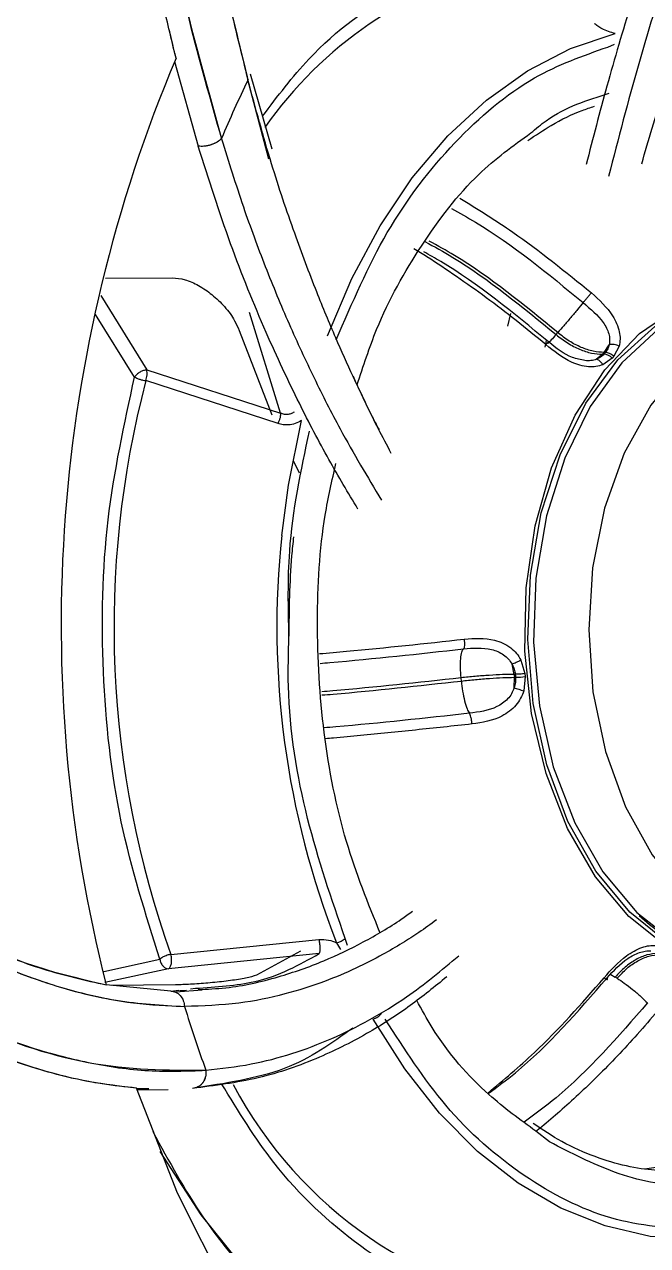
# Model space of a CAD drawing. Header units: inches. Extents: x -1 to 81, y -22 to 129.
# Drawn here: x 11.99 to 12.726, y 18.78 to 20.224 of the extents above; entities that cross this region are included whole.
import ezdxf

# ---------------------------------------------------------------- set-up
doc = ezdxf.new("R2010")
doc.units = ezdxf.units.IN
doc.header["$MEASUREMENT"] = 0
doc.layers.add('1', color=4, linetype='Continuous')

# ---------------------------------------------------------------- blocks, each defined once
blk = doc.blocks.new('2026 PACE')
at = {"color": 8, "linetype": 'Continuous', "lineweight": 25}
for p, q in [((13.1793, 20.1975), (13.1875, 20.201)), ((12.58, 19.9037), (12.6343, 19.8156)), ((12.62, 19.8072), (12.5739, 19.8813)), ((12.7926, 19.7646), (12.7558, 19.8837)), ((13.1067, 19.8506), (13.1051, 19.8426)), ((12.8588, 19.1382), (12.8635, 19.1304)), ((12.8716, 19.1348), (12.8689, 19.1434)), ((12.6601, 19.1075), (12.5847, 19.091)), ((13.1828, 19.1006), (13.1882, 19.0976)), ((12.6222, 18.9659), (12.637, 18.9659)), ((12.6222, 18.9659), (12.637, 18.9659)), ((13.1104, 18.9027), (13.0945, 18.9152))]:
    blk.add_line(p, q, dxfattribs=at)
at = {"color": 8, "linetype": 'Continuous', "lineweight": 25, "flags": 128}
for points in [[(13.2491, 19.1334), (13.2044, 19.1691), (13.1649, 19.2163), (13.1319, 19.2734), (13.1064, 19.3384), (13.0894, 19.4092), (13.0815, 19.4832), (13.0828, 19.5581), (13.0934, 19.6312), (13.113, 19.7), (13.1407, 19.7623), (13.1758, 19.8158), (13.2169, 19.8588), (13.2627, 19.8898), (13.3117, 19.9077), (13.3621, 19.912), (13.4123, 19.9025), (13.4606, 19.8795), (13.4625, 19.8782)], [(13.2507, 19.1378), (13.2053, 19.1744), (13.1654, 19.2229), (13.1323, 19.2817), (13.1073, 19.3486), (13.0912, 19.4213), (13.0847, 19.497), (13.0879, 19.573), (13.1008, 19.6466), (13.1229, 19.7152), (13.1534, 19.7762), (13.1912, 19.8275), (13.2349, 19.8671), (13.283, 19.8938), (13.3336, 19.9064), (13.3851, 19.9046), (13.4135, 19.8972)], [(13.4857, 19.8654), (13.459, 19.8757), (13.4095, 19.8832), (13.36, 19.8762), (13.3124, 19.8551), (13.2686, 19.8206), (13.2303, 19.774), (13.1989, 19.7172), (13.1756, 19.6522), (13.1614, 19.5817), (13.1568, 19.5084), (13.1619, 19.435), (13.1766, 19.3643), (13.2003, 19.2991), (13.232, 19.242), (13.2706, 19.195), (13.3147, 19.16)]]:
    blk.add_lwpolyline(points, dxfattribs=at)
at = {"color": 8, "linetype": 'Continuous', "lineweight": 25}
blk.add_arc((13.8112, 19.5115), 1.023, 173.9138, 201.4058, dxfattribs=at)
for points, knots in [([(13.35, 20.6205), (13.3308, 20.5782), (13.2927, 20.4945), (13.246, 20.3694), (13.2083, 20.255), (13.1784, 20.1533), (13.1618, 20.0895), (13.1538, 20.0585)], [0, 0, 0, 0, 0.2374904, 0.4706922, 0.6703914, 0.8402505, 1, 1, 1, 1]), ([(13.3761, 20.6082), (13.3626, 20.579), (13.3368, 20.523), (13.3021, 20.4369), (13.2707, 20.3516), (13.242, 20.2651), (13.2108, 20.1629), (13.1918, 20.089), (13.1804, 20.0445)], [0, 0, 0, 0, 0.163946, 0.315278, 0.467646, 0.619723, 0.770778, 1, 1, 1, 1]), ([(12.9234, 19.7169), (12.9183, 19.7266), (12.9084, 19.7453), (12.8934, 19.7757), (12.8765, 19.8112), (12.8568, 19.8554), (12.8335, 19.9115), (12.8079, 19.9796), (12.78, 20.0625), (12.7631, 20.1251), (12.754, 20.1585)], [0, 0, 0, 0, 0.0779051, 0.1501779, 0.2336565, 0.3444849, 0.4708749, 0.6255143, 0.7999861, 1, 1, 1, 1]), ([(13.0885, 20.0959), (13.0944, 20.1009), (13.123, 20.1248), (13.1554, 20.1349), (13.1811, 20.1428)], [0, 0, 0, 0, 0.208783, 1, 1, 1, 1]), ([(12.7227, 20.0891), (12.7312, 20.062), (12.7474, 20.0099), (12.7743, 19.9373), (12.8023, 19.8697), (12.8319, 19.8058), (12.868, 19.7348), (12.8953, 19.6892), (12.9117, 19.6617)], [0, 0, 0, 0, 0.163946, 0.315278, 0.467646, 0.619723, 0.770778, 1, 1, 1, 1]), ([(12.8839, 19.6511), (12.8724, 19.6703), (12.8488, 19.7101), (12.8125, 19.7794), (12.7731, 19.8635), (12.7322, 19.9639), (12.7077, 20.0412), (12.6953, 20.0802)], [0, 0, 0, 0, 0.15975, 0.329609, 0.529308, 0.76251, 1, 1, 1, 1]), ([(13.0046, 20.0189), (13.0256, 20.0058), (13.0793, 19.9725), (13.1295, 19.9316), (13.16, 19.9068)], [0, 0, 0, 0, 0.392683, 1, 1, 1, 1]), ([(12.9946, 20.0064), (13.004, 20.0012), (13.0583, 19.971), (13.1086, 19.9295), (13.1502, 19.8952)], [0, 0, 0, 0, 0.174578, 1, 1, 1, 1]), ([(12.9633, 19.9675), (12.9743, 19.9614), (13.0283, 19.9314), (13.0784, 19.8902), (13.1183, 19.8574)], [0, 0, 0, 0, 0.202997, 1, 1, 1, 1]), ([(13.1203, 19.8597), (13.0804, 19.8926), (13.0313, 19.933), (12.9783, 19.9625), (12.9684, 19.968)], [0, 0, 0, 0, 0.812336, 1, 1, 1, 1]), ([(13.1183, 19.8574), (13.1163, 19.8552), (13.1122, 19.8505), (13.1088, 19.847), (13.1085, 19.8468), (13.1084, 19.8468)], [0, 0, 0, 0, 0.4044306, 0.8325719, 1, 1, 1, 1]), ([(13.1659, 19.8282), (13.1638, 19.8276), (13.1596, 19.8263), (13.1548, 19.8265), (13.1524, 19.8266)], [0, 0, 0, 0, 0.497374, 1, 1, 1, 1]), ([(12.7926, 19.7646), (12.7939, 19.7642), (12.7966, 19.7632), (12.8009, 19.7631), (12.8051, 19.7639), (12.8076, 19.7653), (12.8089, 19.766)], [0, 0, 0, 0, 0.250824, 0.499805, 0.748896, 1, 1, 1, 1]), ([(12.8024, 19.5007), (12.8017, 19.5344), (12.8, 19.6172), (12.8167, 19.6964), (12.8266, 19.7432)], [0, 0, 0, 0, 0.407263, 1, 1, 1, 1]), ([(12.8385, 19.4801), (12.8492, 19.481), (12.9067, 19.486), (12.9635, 19.4922), (13.0096, 19.4972)], [0, 0, 0, 0, 0.186407, 1, 1, 1, 1]), ([(12.8392, 19.4686), (12.8431, 19.469), (12.8998, 19.4737), (12.9562, 19.4799), (13.0088, 19.4857)], [0, 0, 0, 0, 0.067566, 1, 1, 1, 1]), ([(13.0059, 19.4515), (12.9554, 19.4459), (12.9007, 19.4399), (12.8456, 19.4353), (12.8413, 19.4349)], [0, 0, 0, 0, 0.9221, 1, 1, 1, 1]), ([(12.8415, 19.4312), (12.8459, 19.4315), (12.901, 19.4361), (12.9558, 19.4422), (13.0063, 19.4477)], [0, 0, 0, 0, 0.078543, 1, 1, 1, 1]), ([(13.0158, 19.4096), (12.9632, 19.4038), (12.906, 19.3975), (12.8485, 19.3927), (12.8439, 19.3924)], [0, 0, 0, 0, 0.919726, 1, 1, 1, 1]), ([(13.0189, 19.3969), (13.0077, 19.3957), (12.9856, 19.3932), (12.9524, 19.3898), (12.9196, 19.3864), (12.8872, 19.3833), (12.8627, 19.3809), (12.8489, 19.3797), (12.8457, 19.3794)], [0, 0, 0, 0, 0.196054, 0.388596, 0.577669, 0.763323, 0.945619, 1, 1, 1, 1]), ([(12.9768, 19.1652), (12.97, 19.1602), (12.9568, 19.1504), (12.9355, 19.137), (12.9108, 19.1226), (12.8803, 19.107), (12.842, 19.0908), (12.796, 19.0763), (12.741, 19.0648), (12.7007, 19.0635), (12.6791, 19.0628)], [0, 0, 0, 0, 0.0779051, 0.1501779, 0.2336565, 0.3444849, 0.4708749, 0.6255143, 0.7999861, 1, 1, 1, 1]), ([(12.6951, 19.0829), (12.706, 19.0834), (12.7384, 19.0847), (12.7881, 19.0964), (12.8423, 19.1151), (12.8906, 19.1386), (12.9255, 19.1587), (12.9441, 19.1725), (12.9485, 19.1757)], [0, 0, 0, 0, 0.118762, 0.351936, 0.56206, 0.751463, 0.941647, 1, 1, 1, 1]), ([(12.6921, 19.0843), (12.7165, 19.0859), (12.7749, 19.0897), (12.8148, 19.1122), (12.8381, 19.1253)], [0, 0, 0, 0, 0.41668, 1, 1, 1, 1]), ([(12.7042, 18.9874), (12.7222, 18.9894), (12.7568, 18.9933), (12.8064, 19.0065), (12.8533, 19.0241), (12.8984, 19.0467), (12.9493, 19.0777), (12.9829, 19.1057), (13.0032, 19.1227)], [0, 0, 0, 0, 0.163946, 0.315278, 0.467646, 0.619723, 0.770778, 1, 1, 1, 1]), ([(13.2264, 19.067), (13.1916, 19.0269), (13.1458, 18.9741), (13.0932, 18.9355), (13.0805, 18.9261)], [0, 0, 0, 0, 0.758856, 1, 1, 1, 1]), ([(13.2382, 19.0575), (13.2302, 19.0482), (13.2147, 19.03), (13.191, 19.0044), (13.1678, 18.9807), (13.1451, 18.9589), (13.1231, 18.939), (13.1062, 18.9244), (13.0966, 18.9167), (13.0942, 18.9148)], [0, 0, 0, 0, 0.17718, 0.34706, 0.509639, 0.664918, 0.812899, 0.953581, 1, 1, 1, 1]), ([(13.2878, 18.7978), (13.2526, 18.8004), (13.1814, 18.8057), (13.079, 18.8584), (12.9871, 18.9377), (12.9392, 19.0122), (12.9163, 19.0479)], [0, 0, 0, 0, 0.250583, 0.507547, 0.76451, 1, 1, 1, 1]), ([(13.1183, 18.6929), (13.0788, 18.6983), (12.9988, 18.7091), (12.8853, 18.7748), (12.79, 18.862), (12.7427, 18.939), (12.7228, 18.9714)], [0, 0, 0, 0, 0.263724, 0.533923, 0.804122, 1, 1, 1, 1]), ([(13.3044, 18.8561), (13.2937, 18.8544), (13.2548, 18.8484), (13.1882, 18.8625), (13.1359, 18.8896), (13.1104, 18.9027)], [0, 0, 0, 0, 0.161799, 0.593086, 1, 1, 1, 1])]:
    blk.add_open_spline(points, degree=3, knots=knots, dxfattribs=at)
at = {"layer": '1', "color": 4, "linetype": 'Continuous', "lineweight": 25}
for p, q in [((12.6673, 20.1804), (12.6953, 20.0802)), ((12.6673, 20.1804), (12.6953, 20.0802)), ((12.7828, 20.0765), (12.7569, 20.1655)), ((12.7786, 20.065), (12.754, 20.1585)), ((12.5857, 19.9243), (12.6647, 19.9246)), ((13.0643, 19.8823), (13.0608, 19.8675)), ((12.7435, 19.8624), (12.7822, 19.7626)), ((13.1183, 19.8574), (13.1203, 19.8597)), ((13.1753, 19.8363), (13.181, 19.8454)), ((13.1929, 19.8438), (13.1866, 19.8317)), ((13.1734, 19.8341), (13.1659, 19.8282)), ((13.1734, 19.8341), (13.1747, 19.8341)), ((13.1847, 19.8295), (13.1734, 19.8217)), ((13.1766, 19.8363), (13.1753, 19.8363)), ((13.1866, 19.8317), (13.1847, 19.8295)), ((12.6343, 19.8156), (12.7926, 19.7646)), ((12.7896, 19.7524), (12.6333, 19.803)), ((12.8075, 19.7085), (12.8147, 19.6938)), ((13.0686, 19.4556), (13.0662, 19.4676)), ((13.0767, 19.4724), (13.0814, 19.4565)), ((13.07, 19.4557), (13.0686, 19.4556)), ((13.0817, 19.4529), (13.0801, 19.4362)), ((13.0814, 19.4565), (13.0817, 19.4529)), ((13.0063, 19.4477), (13.0059, 19.4515)), ((13.0687, 19.4396), (13.069, 19.4521)), ((13.069, 19.4521), (13.0703, 19.4521)), ((12.6628, 19.1244), (12.8379, 19.1419)), ((12.8381, 19.1253), (12.6601, 19.1075)), ((12.8161, 19.1284), (12.7641, 19.0998)), ((12.5836, 19.1042), (12.6499, 19.1188)), ((13.1905, 19.0962), (13.1882, 19.0976)), ((12.6627, 19.081), (12.5863, 19.0883)), ((12.6627, 19.081), (12.5863, 19.0883)), ((12.6685, 19.0885), (12.5926, 19.0877)), ((12.6627, 19.081), (12.6723, 19.0821)), ((12.6997, 19.082), (12.6686, 19.0797)), ((12.673, 19.0816), (12.6813, 19.0821)), ((12.686, 19.0836), (12.6921, 19.0843)), ((12.623, 18.9644), (12.6598, 18.9648)), ((12.623, 18.9644), (12.6598, 18.9648)), ((13.2227, 18.871), (13.2618, 18.8765))]:
    blk.add_line(p, q, dxfattribs=at)
at = {"layer": '1', "color": 4, "linetype": 'Continuous', "lineweight": 25, "flags": 128}
for points in [[(12.8481, 19.8561), (12.8767, 19.9237), (12.9102, 19.9862), (12.9483, 20.0426), (12.9904, 20.0924), (13.036, 20.1348), (13.0846, 20.1694), (13.1355, 20.1958), (13.1881, 20.2135)], [(13.4405, 19.8868), (13.4386, 19.8876), (13.3883, 19.9032), (13.3371, 19.9043), (13.2868, 19.8911), (13.2391, 19.864), (13.1958, 19.824), (13.1585, 19.7725), (13.1285, 19.7114), (13.1069, 19.6429), (13.0945, 19.5694), (13.0917, 19.4937), (13.0986, 19.4184), (13.115, 19.3463), (13.1403, 19.28), (13.1736, 19.2219), (13.2136, 19.1741), (13.2589, 19.1383)], [(12.794, 19.62), (12.8018, 19.6793), (12.8174, 19.7558)], [(13.2164, 19.1703), (13.2288, 19.1597), (13.2401, 19.1512)], [(13.2837, 18.7876), (13.2296, 18.791), (13.1761, 18.8033), (13.1238, 18.8243), (13.0734, 18.8538), (13.0254, 18.8915), (12.9805, 18.9367), (12.9393, 18.9891), (12.9022, 19.0479)], [(13.2221, 18.3044), (13.128, 18.3374), (13.037, 18.3865), (12.9504, 18.4509), (12.8694, 18.5298), (12.7952, 18.6222), (12.7286, 18.7268), (12.6707, 18.842), (12.6223, 18.9664)], [(13.2221, 18.3044), (13.128, 18.3374), (13.037, 18.3865), (12.9504, 18.4509), (12.8694, 18.5298), (12.7952, 18.6222), (12.7286, 18.7268), (12.6707, 18.842), (12.6223, 18.9664)], [(12.65, 18.8912), (12.6983, 18.8163), (12.755, 18.746), (12.8166, 18.6858), (12.8824, 18.6365), (12.9516, 18.5986), (13.0232, 18.5727), (13.0962, 18.5591)]]:
    blk.add_lwpolyline(points, dxfattribs=at)
at = {"layer": '1', "color": 4, "linetype": 'Continuous', "lineweight": 25}
for centre, radius, start, end in [((13.1777, 19.8175), 0.4942, 104.3042, 144.7988), ((14.2578, 19.5134), 1.7246, 157.1105, 194.2695), ((14.2578, 19.5134), 1.7246, 157.1105, 194.2695), ((13.8542, 19.6206), 1.2246, 153.9418, 157.5061), ((13.4161, 19.6223), 0.3222, 138.3766, 138.8949), ((13.4175, 19.6223), 0.3222, 138.3766, 138.8949), ((13.1737, 19.8187), 0.0155, 44.6879, 86.1121), ((13.7437, 19.5113), 1.148, 165.2807, 199.6924), ((13.6716, 19.5093), 0.6054, 185.0895, 185.4299), ((13.673, 19.5094), 0.6054, 185.0895, 185.4299), ((13.0679, 19.5621), 0.11, 271.2482, 277.2202), ((12.8515, 19.1646), 0.0274, 285.349, 309.3649), ((14.0117, 19.4655), 1.3921, 196.8127, 200.0849), ((13.1833, 19.2058), 0.5048, 207.7821, 263.3418)]:
    blk.add_arc(centre, radius, start, end, dxfattribs=at)
at = {"layer": '1', "color": 3, "linetype": 'Continuous', "lineweight": 25}
for points, knots in [([(11.3908, 19.5419), (11.3908, 19.5545), (11.3909, 19.5797), (11.3913, 19.6175), (11.3919, 19.6552), (11.3928, 19.6931), (11.3939, 19.7309), (11.3953, 19.7687), (11.3969, 19.8065), (11.3987, 19.8443), (11.4008, 19.8821), (11.4031, 19.9198), (11.4057, 19.9575), (11.4085, 19.9951), (11.4116, 20.0326), (11.4149, 20.0701), (11.4184, 20.1074), (11.4222, 20.1447), (11.4262, 20.1818), (11.4304, 20.2189), (11.4349, 20.2558), (11.4482, 20.3602), (11.4744, 20.5305), (11.5211, 20.7628), (11.5782, 20.9891), (11.653, 21.2316), (11.7496, 21.4844), (11.8718, 21.7418), (12.0001, 21.9576), (12.1286, 22.1361), (12.2526, 22.2819), (12.3848, 22.4122), (12.5408, 22.5393), (12.7224, 22.6557), (12.9312, 22.7508), (13.1489, 22.8141), (13.3733, 22.8465), (13.602, 22.8462), (13.8066, 22.8178), (13.9854, 22.7729), (14.1381, 22.7207), (14.351, 22.6283), (14.6191, 22.4694), (14.8923, 22.2402), (15.1124, 22.0024), (15.2859, 21.775), (15.429, 21.5451), (15.5455, 21.3216), (15.6394, 21.111), (15.7214, 20.8917), (15.7912, 20.6638), (15.849, 20.4289), (15.8942, 20.1891), (15.9261, 19.946), (15.94, 19.765), (15.9453, 19.6478), (15.9472, 19.5949), (15.9479, 19.5596), (15.9483, 19.5419)], [0, 0, 0, 0, 0.003607, 0.007218, 0.010832, 0.014451, 0.018073, 0.021697, 0.025325, 0.028954, 0.032584, 0.036214, 0.039844, 0.043474, 0.047103, 0.05073, 0.054356, 0.057979, 0.0616, 0.065218, 0.068832, 0.072442, 0.095948, 0.119459, 0.14312, 0.16686, 0.198233, 0.229579, 0.261167, 0.284845, 0.308361, 0.331863, 0.355523, 0.387134, 0.418497, 0.449922, 0.481527, 0.513001, 0.544341, 0.565363, 0.586475, 0.607479, 0.65448, 0.701796, 0.733218, 0.764534, 0.796058, 0.819772, 0.843324, 0.866791, 0.890386, 0.914131, 0.937774, 0.961282, 0.98482, 0.989873, 0.994933, 1, 1, 1, 1]), ([(15.0859, 19.5419), (15.0859, 19.5419), (15.085, 19.6075), (15.0795, 19.7537), (15.0596, 19.9798), (15.0246, 20.22), (14.9754, 20.4579), (14.9129, 20.6887), (14.8378, 20.9095), (14.7508, 21.12), (14.6508, 21.3215), (14.5401, 21.5084), (14.4205, 21.679), (14.2926, 21.8334), (14.1548, 21.9732), (14.0105, 22.0946), (13.8618, 22.1967), (13.7091, 22.2798), (13.5507, 22.345), (13.3901, 22.3901), (13.2292, 22.4154), (13.0686, 22.4214), (12.9069, 22.4077), (12.7466, 22.3741), (12.5895, 22.321), (12.4361, 22.2485), (12.2861, 22.1562), (12.142, 22.0437), (12.0181, 21.9286), (11.9467, 21.8443), (11.9174, 21.8096)], [0, 0, 0, 0, 0, 0.030434, 0.067931, 0.10569, 0.144275, 0.183146, 0.220754, 0.258627, 0.297336, 0.336333, 0.373509, 0.410942, 0.449181, 0.487695, 0.524361, 0.561273, 0.598958, 0.636908, 0.673371, 0.710073, 0.747525, 0.785237, 0.822227, 0.859467, 0.897498, 0.935804, 0.973668, 1, 1, 1, 1]), ([(11.6819, 21.2967), (11.7245, 21.3677), (11.8133, 21.5158), (11.9692, 21.7096), (12.1408, 21.8811), (12.324, 22.0199), (12.5153, 22.1268), (12.713, 22.2006), (12.9145, 22.2399), (13.117, 22.246), (13.3194, 22.2189), (13.5191, 22.1579), (13.7137, 22.0648), (13.9013, 21.9402), (14.0793, 21.7843), (14.2456, 21.5999), (14.3981, 21.3888), (14.5339, 21.1526), (14.6517, 20.8946), (14.7494, 20.6194), (14.8251, 20.3298), (14.8782, 20.0302), (14.9056, 19.7649), (14.9102, 19.6007), (14.9119, 19.5392)], [0, 0, 0, 0, 0.043506, 0.090668, 0.137672, 0.183732, 0.229942, 0.276001, 0.321512, 0.367168, 0.412681, 0.458506, 0.504474, 0.5503, 0.596789, 0.643422, 0.689908, 0.73694, 0.784122, 0.831153, 0.878036, 0.925069, 0.971952, 1, 1, 1, 1]), ([(13.4564, 16.1637), (13.4485, 16.1641), (13.4327, 16.1649), (13.4091, 16.1665), (13.3855, 16.1685), (13.3619, 16.1708), (13.3384, 16.1734), (13.315, 16.1764), (13.2917, 16.1797), (13.2684, 16.1833), (13.2452, 16.1873), (13.2221, 16.1917), (13.1991, 16.1963), (13.1762, 16.2013), (13.1534, 16.2067), (13.1306, 16.2123), (13.108, 16.2184), (13.0854, 16.2247), (13.0629, 16.2314), (13.0405, 16.2384), (13.0181, 16.2457), (12.9958, 16.2534), (12.9736, 16.2615), (12.9515, 16.2698), (12.9294, 16.2785), (12.9074, 16.2875), (12.8855, 16.2969), (12.8637, 16.3067), (12.8419, 16.3167), (12.8202, 16.3271), (12.7536, 16.3603), (12.6446, 16.4231), (12.4985, 16.5281), (12.3601, 16.6494), (12.2148, 16.8018), (12.0666, 16.9915), (11.9209, 17.2226), (11.7924, 17.4764), (11.681, 17.75), (11.587, 18.0403), (11.5214, 18.3039), (11.4763, 18.5329), (11.446, 18.7243), (11.4222, 18.9188), (11.4048, 19.1147), (11.3966, 19.265), (11.3931, 19.3689), (11.3917, 19.4265), (11.3909, 19.4842), (11.3908, 19.5227), (11.3908, 19.5419)], [0, 0, 0, 0, 0.006626, 0.01325, 0.019872, 0.026491, 0.033106, 0.039716, 0.04632, 0.052918, 0.059508, 0.066091, 0.072666, 0.079234, 0.085797, 0.092355, 0.098912, 0.105467, 0.112022, 0.118579, 0.125139, 0.131704, 0.138273, 0.144847, 0.151427, 0.158012, 0.164602, 0.171198, 0.1778, 0.184407, 0.191021, 0.239049, 0.28684, 0.334372, 0.381989, 0.445943, 0.509674, 0.573053, 0.636872, 0.700758, 0.764206, 0.802299, 0.840598, 0.879054, 0.917321, 0.955378, 0.966525, 0.977675, 0.988832, 1, 1, 1, 1]), ([(14.9119, 19.5392), (14.9118, 19.4635), (14.9115, 19.3117), (14.8948, 19.0832), (14.8656, 18.855), (14.8231, 18.6321), (14.7686, 18.4171), (14.7023, 18.2102), (14.6235, 18.0102), (14.5336, 17.8211), (14.434, 17.6452), (14.3248, 17.4826), (14.2054, 17.3326), (14.0779, 17.1984), (13.9441, 17.0814), (13.8043, 16.9815), (13.6574, 16.8987), (13.5067, 16.8354), (13.3543, 16.7915), (13.2004, 16.7667), (13.0437, 16.7615), (12.8882, 16.7767), (12.7359, 16.811), (12.5872, 16.8636), (12.44, 16.9354), (12.2984, 17.0255), (12.1637, 17.1319), (12.036, 17.2537), (11.9144, 17.3926), (11.8017, 17.5434), (11.7347, 17.6539), (11.7024, 17.7073)], [0, 0, 0, 0, 0.034136, 0.068509, 0.103631, 0.139013, 0.173131, 0.207489, 0.242592, 0.27795, 0.312141, 0.34657, 0.381748, 0.417182, 0.451434, 0.485924, 0.521174, 0.556689, 0.590764, 0.625078, 0.660159, 0.695511, 0.729091, 0.762905, 0.797467, 0.83229, 0.865561, 0.899063, 0.933286, 0.967756, 1, 1, 1, 1])]:
    blk.add_open_spline(points, degree=3, knots=knots, dxfattribs=at)
at = {"layer": '1', "color": 4, "linetype": 'Continuous', "lineweight": 25}
for points, knots in [([(13.766, 21.8242), (13.7639, 21.8255), (13.7275, 21.8488), (13.654, 21.885), (13.5454, 21.9315), (13.4336, 21.9665), (13.3191, 21.991), (13.2024, 22.004), (13.0836, 22.0052), (12.9633, 21.9939), (12.8419, 21.9696), (12.7245, 21.933), (12.6122, 21.8858), (12.5059, 21.8295), (12.4026, 21.7629), (12.3026, 21.6864), (12.2066, 21.6003), (12.1148, 21.5051), (12.0276, 21.4012), (11.9455, 21.2891), (11.8687, 21.1694), (11.7977, 21.0426), (11.7327, 20.9093), (11.6739, 20.7704), (11.6217, 20.6265), (11.5763, 20.4785), (11.5378, 20.3278), (11.5065, 20.1763), (11.4827, 20.0278), (11.4666, 19.8917), (11.4568, 19.772), (11.4497, 19.64), (11.4494, 19.5462), (11.4493, 19.4864)], [0, 0, 0, 0, 0.002085, 0.035609, 0.069412, 0.103541, 0.138053, 0.17301, 0.208473, 0.244502, 0.28114, 0.318417, 0.352359, 0.386304, 0.420247, 0.454184, 0.48811, 0.522019, 0.555907, 0.589767, 0.623592, 0.657371, 0.691092, 0.724734, 0.758266, 0.791636, 0.824748, 0.85741, 0.889166, 0.918609, 0.942381, 0.963269, 1, 1, 1, 1]), ([(12.0528, 19.4927), (12.053, 19.5463), (12.0534, 19.6213), (12.0598, 19.7316), (12.0678, 19.8248), (12.0816, 19.9349), (12.1006, 20.0488), (12.1254, 20.1658), (12.1561, 20.2836), (12.1929, 20.4006), (12.2355, 20.5154), (12.2839, 20.6269), (12.3378, 20.7341), (12.3971, 20.8362), (12.4615, 20.9323), (12.5307, 21.0219), (12.6044, 21.1043), (12.6823, 21.179), (12.7641, 21.2458), (12.8498, 21.3032), (12.9179, 21.3424), (12.958, 21.359), (12.9677, 21.363)], [0, 0, 0, 0, 0.064186, 0.089965, 0.132733, 0.17702, 0.224409, 0.273734, 0.324523, 0.376404, 0.429117, 0.482477, 0.536352, 0.590656, 0.645331, 0.700352, 0.755722, 0.811471, 0.867658, 0.924368, 0.981717, 1, 1, 1, 1]), ([(12.6443, 21.0693), (12.6448, 21.0242), (12.6457, 20.9431), (12.6498, 20.8534), (12.653, 20.8017), (12.6545, 20.7795), (12.656, 20.7591), (12.6574, 20.7406), (12.6588, 20.7239), (12.664, 20.6639), (12.6753, 20.5612), (12.697, 20.4191), (12.7233, 20.2838), (12.7438, 20.2001), (12.754, 20.1585)], [0, 0, 0, 0, 0.143681, 0.258946, 0.284439, 0.307979, 0.329566, 0.3492, 0.36688, 0.382606, 0.540573, 0.696139, 0.849289, 1, 1, 1, 1]), ([(12.6443, 21.0693), (12.6446, 21.0356), (12.6453, 20.961), (12.6496, 20.853), (12.6566, 20.7452), (12.6655, 20.649), (12.6775, 20.5486), (12.6927, 20.4466), (12.7112, 20.3453), (12.7316, 20.2489), (12.7463, 20.1897), (12.754, 20.1585)], [0, 0, 0, 0, 0.107424, 0.238431, 0.34234, 0.449844, 0.54517, 0.666079, 0.783931, 0.886397, 1, 1, 1, 1]), ([(12.669, 20.1842), (12.6612, 20.2167), (12.6473, 20.2751), (12.6312, 20.3571), (12.619, 20.4271), (12.6092, 20.4921), (12.6014, 20.5522), (12.5953, 20.6074), (12.5906, 20.6569), (12.5866, 20.7063), (12.5829, 20.7636), (12.5801, 20.8242), (12.5786, 20.8831), (12.5784, 20.9281), (12.5789, 20.9608), (12.5798, 20.9824), (12.5807, 20.9946), (12.5816, 20.9997), (12.582, 21.0013), (12.5823, 21.0018), (12.5824, 21.002)], [0, 0, 0, 0, 0.129192, 0.232247, 0.31224, 0.390926, 0.471292, 0.530715, 0.589837, 0.648641, 0.707111, 0.793751, 0.863677, 0.916276, 0.953866, 0.980045, 0.99375, 0.997767, 0.999092, 1, 1, 1, 1]), ([(12.669, 20.1842), (12.664, 20.2049), (12.6542, 20.2452), (12.6412, 20.3061), (12.6296, 20.366), (12.6192, 20.4261), (12.6099, 20.4877), (12.6022, 20.5458), (12.5961, 20.6001), (12.5912, 20.6502), (12.587, 20.7008), (12.5836, 20.7525), (12.581, 20.8034), (12.5793, 20.8507), (12.5786, 20.8916), (12.5784, 20.9344), (12.5789, 20.9686), (12.5805, 20.9927), (12.5815, 20.9992), (12.582, 21.001), (12.5822, 21.0017), (12.5824, 21.0019), (12.5824, 21.002)], [0, 0, 0, 0, 0.082507, 0.161152, 0.235824, 0.31015, 0.385664, 0.462423, 0.5218, 0.581626, 0.641914, 0.702681, 0.76537, 0.822714, 0.87059, 0.910727, 0.974984, 0.992345, 0.99734, 0.998943, 0.999534, 1, 1, 1, 1]), ([(12.5824, 21.002), (12.5864, 20.9222), (12.5944, 20.7629), (12.623, 20.5254), (12.6653, 20.2955), (12.7036, 20.1579), (12.7227, 20.0891)], [0, 0, 0, 0, 0.250185, 0.500172, 0.750054, 1, 1, 1, 1]), ([(12.5824, 21.002), (12.5834, 20.9778), (12.5857, 20.9231), (12.5912, 20.8331), (12.5996, 20.7319), (12.6116, 20.6214), (12.6292, 20.4961), (12.6533, 20.3626), (12.685, 20.2216), (12.7096, 20.1352), (12.7227, 20.0891)], [0, 0, 0, 0, 0.076042, 0.171909, 0.282488, 0.393719, 0.52075, 0.682832, 0.830704, 1, 1, 1, 1]), ([(13.2195, 20.0594), (13.2236, 20.0735), (13.2317, 20.1012), (13.2454, 20.1445), (13.2617, 20.1945), (13.2823, 20.2543), (13.3089, 20.3266), (13.3358, 20.3951), (13.3554, 20.4392), (13.3629, 20.4559)], [0, 0, 0, 0, 0.103511, 0.204496, 0.321139, 0.475996, 0.652597, 0.868671, 1, 1, 1, 1]), ([(12.7713, 20.1158), (12.789, 20.1392), (12.8369, 20.2023), (12.9315, 20.2708), (13.0096, 20.2954), (13.0482, 20.3075)], [0, 0, 0, 0, 0.229289, 0.619315, 1, 1, 1, 1]), ([(13.1881, 20.2135), (13.1854, 20.2142), (13.18, 20.2157), (13.1731, 20.2188), (13.1675, 20.222), (13.1649, 20.2241), (13.1636, 20.2252)], [0, 0, 0, 0, 0.284003, 0.566769, 0.782251, 1, 1, 1, 1]), ([(12.8584, 19.8512), (12.8772, 19.895), (12.9154, 19.9838), (12.9966, 20.0883), (13.0857, 20.1643), (13.15, 20.1871), (13.1793, 20.1975)], [0, 0, 0, 0, 0.255841, 0.518195, 0.78055, 1, 1, 1, 1]), ([(13.0849, 20.0869), (13.094, 20.0931), (13.1152, 20.1074), (13.142, 20.1205), (13.1588, 20.1258), (13.1636, 20.1274)], [0, 0, 0, 0, 0.3517, 0.814372, 1, 1, 1, 1]), ([(12.7227, 20.0891), (12.7212, 20.0877), (12.7188, 20.0855), (12.7141, 20.0832), (12.7101, 20.0817), (12.706, 20.0806), (12.7008, 20.0798), (12.6975, 20.08), (12.6953, 20.0802)], [0, 0, 0, 0, 0.241089, 0.371167, 0.503762, 0.635799, 0.764278, 1, 1, 1, 1]), ([(12.7227, 20.0891), (12.7212, 20.0877), (12.7189, 20.0856), (12.7143, 20.0833), (12.7104, 20.0817), (12.7063, 20.0806), (12.701, 20.0798), (12.6975, 20.08), (12.6953, 20.0802)], [0, 0, 0, 0, 0.235292, 0.36364, 0.495629, 0.628267, 0.758474, 1, 1, 1, 1]), ([(12.883, 19.7979), (12.8903, 19.8201), (12.91, 19.8803), (12.9583, 19.9656), (13.0197, 20.0461), (13.0674, 20.0806), (13.0885, 20.0959)], [0, 0, 0, 0, 0.1698329, 0.4596343, 0.761484, 1, 1, 1, 1]), ([(13.106, 19.8455), (13.0944, 19.8552), (13.0713, 19.8742), (13.036, 19.9011), (13.0009, 19.926), (12.9723, 19.9452), (12.9554, 19.9556), (12.9502, 19.9588)], [0, 0, 0, 0, 0.233218, 0.461671, 0.685426, 0.904569, 1, 1, 1, 1]), ([(13.1093, 19.8487), (13.0678, 19.8831), (13.02, 19.9227), (12.9685, 19.9516), (12.9618, 19.9553)], [0, 0, 0, 0, 0.868899, 1, 1, 1, 1]), ([(12.6647, 19.9246), (12.6696, 19.9242), (12.6793, 19.9232), (12.6959, 19.9158), (12.7122, 19.9048), (12.7272, 19.8903), (12.7381, 19.8754), (12.7419, 19.8662), (12.7435, 19.8624)], [0, 0, 0, 0, 0.161416, 0.322613, 0.489718, 0.670379, 0.864807, 1, 1, 1, 1]), ([(13.1502, 19.8952), (13.1509, 19.896), (13.1523, 19.8978), (13.155, 19.901), (13.1577, 19.9042), (13.1592, 19.906), (13.16, 19.9068)], [0, 0, 0, 0, 0.242189, 0.500001, 0.757813, 1, 1, 1, 1]), ([(13.16, 19.9068), (13.1693, 19.8983), (13.184, 19.8849), (13.1928, 19.8642), (13.1943, 19.852), (13.1933, 19.8465), (13.1929, 19.8438)], [0, 0, 0, 0, 0.477038, 0.750293, 0.876096, 1, 1, 1, 1]), ([(13.1502, 19.8952), (13.1481, 19.8926), (13.1437, 19.8872), (13.1356, 19.8775), (13.1273, 19.8677), (13.1226, 19.8623), (13.1203, 19.8597)], [0, 0, 0, 0, 0.242796, 0.499913, 0.757078, 1, 1, 1, 1]), ([(13.1502, 19.8952), (13.159, 19.8878), (13.1718, 19.8771), (13.1803, 19.8608), (13.1819, 19.8517), (13.1813, 19.8475), (13.181, 19.8454)], [0, 0, 0, 0, 0.52223, 0.764328, 0.882782, 1, 1, 1, 1]), ([(13.1183, 19.8574), (13.1227, 19.854), (13.1316, 19.8471), (13.1461, 19.8397), (13.1604, 19.8349), (13.169, 19.8344), (13.1734, 19.8341)], [0, 0, 0, 0, 0.25, 0.5, 0.75, 1, 1, 1, 1]), ([(13.1753, 19.8363), (13.171, 19.8365), (13.1623, 19.8371), (13.148, 19.8419), (13.1336, 19.8493), (13.1247, 19.8562), (13.1203, 19.8597)], [0, 0, 0, 0, 0.25, 0.5, 0.75, 1, 1, 1, 1]), ([(13.106, 19.8455), (13.1067, 19.8463), (13.1082, 19.8479), (13.1095, 19.8493), (13.1099, 19.8497), (13.1095, 19.849), (13.1093, 19.8487)], [0, 0, 0, 0, 0.242181, 0.499995, 0.757809, 1, 1, 1, 1]), ([(13.1734, 19.8217), (13.1708, 19.8209), (13.1655, 19.8192), (13.153, 19.8191), (13.1314, 19.8252), (13.1158, 19.8377), (13.106, 19.8455)], [0, 0, 0, 0, 0.123611, 0.24939, 0.525922, 1, 1, 1, 1]), ([(13.1524, 19.8266), (13.1474, 19.8276), (13.1316, 19.8308), (13.1183, 19.8414), (13.1093, 19.8487)], [0, 0, 0, 0, 0.316758, 1, 1, 1, 1]), ([(13.181, 19.8454), (13.1806, 19.8437), (13.1797, 19.8403), (13.1777, 19.8376), (13.1766, 19.8363)], [0, 0, 0, 0, 0.506993, 1, 1, 1, 1]), ([(13.1929, 19.8438), (13.1919, 19.8442), (13.19, 19.845), (13.1868, 19.8456), (13.1837, 19.8458), (13.1819, 19.8455), (13.181, 19.8454)], [0, 0, 0, 0, 0.245407, 0.499999, 0.754592, 1, 1, 1, 1]), ([(13.1747, 19.8341), (13.1735, 19.8329), (13.171, 19.8304), (13.1677, 19.829), (13.1659, 19.8282)], [0, 0, 0, 0, 0.493006, 1, 1, 1, 1]), ([(13.1734, 19.8217), (13.1728, 19.8226), (13.1718, 19.8244), (13.1698, 19.8264), (13.1678, 19.8278), (13.1666, 19.8281), (13.1659, 19.8282)], [0, 0, 0, 0, 0.253858, 0.511348, 0.762851, 1, 1, 1, 1]), ([(12.6343, 19.8156), (12.633, 19.8154), (12.6306, 19.8151), (12.6264, 19.8132), (12.6225, 19.8104), (12.6208, 19.8083), (12.62, 19.8072)], [0, 0, 0, 0, 0.2515858, 0.503727, 0.7548358, 1, 1, 1, 1]), ([(12.6333, 19.803), (12.6337, 19.804), (12.6344, 19.8062), (12.6349, 19.8095), (12.635, 19.8128), (12.6345, 19.8146), (12.6343, 19.8156)], [0, 0, 0, 0, 0.2352233, 0.5000316, 0.7214155, 1, 1, 1, 1]), ([(12.6499, 19.1188), (12.633, 19.1721), (12.5987, 19.2802), (12.5792, 19.4584), (12.5831, 19.6385), (12.6078, 19.7515), (12.62, 19.8072)], [0, 0, 0, 0, 0.246966, 0.5, 0.753034, 1, 1, 1, 1]), ([(12.62, 19.8072), (12.6208, 19.8067), (12.6226, 19.8058), (12.6261, 19.8045), (12.6298, 19.8035), (12.6322, 19.8031), (12.6333, 19.803)], [0, 0, 0, 0, 0.25, 0.5, 0.75, 1, 1, 1, 1]), ([(12.8782, 19.8081), (12.8853, 19.7926), (12.8954, 19.7707), (12.9061, 19.7506), (12.9092, 19.7447)], [0, 0, 0, 0, 0.706103, 1, 1, 1, 1]), ([(12.7926, 19.7646), (12.7926, 19.7639), (12.7926, 19.7623), (12.792, 19.7592), (12.791, 19.7557), (12.79, 19.7535), (12.7896, 19.7524)], [0, 0, 0, 0, 0.243718, 0.499518, 0.755577, 1, 1, 1, 1]), ([(12.8174, 19.7558), (12.8149, 19.7545), (12.8101, 19.7517), (12.8025, 19.7504), (12.7955, 19.7506), (12.7916, 19.7518), (12.7896, 19.7524)], [0, 0, 0, 0, 0.282347, 0.563256, 0.780507, 1, 1, 1, 1]), ([(12.9104, 19.1495), (12.8961, 19.1849), (12.8661, 19.259), (12.8414, 19.3854), (12.8337, 19.5163), (12.8398, 19.6247), (12.8534, 19.6848), (12.858, 19.705)], [0, 0, 0, 0, 0.211737, 0.443936, 0.671311, 0.889609, 1, 1, 1, 1]), ([(12.8027, 19.5006), (12.803, 19.5325), (12.8034, 19.572), (12.8075, 19.6108), (12.8083, 19.6183)], [0, 0, 0, 0, 0.807215, 1, 1, 1, 1]), ([(12.8689, 19.1434), (12.8529, 19.1898), (12.8205, 19.2837), (12.8, 19.408), (12.8019, 19.481), (12.8024, 19.5007)], [0, 0, 0, 0, 0.415762, 0.84211, 1, 1, 1, 1]), ([(13.0096, 19.4972), (13.0097, 19.4959), (13.01, 19.4932), (13.0099, 19.4895), (13.0095, 19.4868), (13.009, 19.4861), (13.0088, 19.4857)], [0, 0, 0, 0, 0.242188, 0.499999, 0.757811, 1, 1, 1, 1]), ([(13.0096, 19.4972), (13.0218, 19.4981), (13.0411, 19.4995), (13.0619, 19.4899), (13.0718, 19.4807), (13.0751, 19.4752), (13.0767, 19.4724)], [0, 0, 0, 0, 0.471205, 0.750514, 0.876199, 1, 1, 1, 1]), ([(11.4493, 19.4864), (11.4507, 19.4253), (11.4528, 19.3397), (11.4618, 19.2141), (11.4721, 19.1079), (11.4886, 18.9823), (11.5106, 18.852), (11.5386, 18.7176), (11.5729, 18.5816), (11.6134, 18.4457), (11.6601, 18.3112), (11.7129, 18.1793), (11.7717, 18.0511), (11.8363, 17.9273), (11.9065, 17.8088), (11.9821, 17.6963), (12.0628, 17.5904), (12.1483, 17.4916), (12.2384, 17.4006), (12.3327, 17.3177), (12.4311, 17.2435), (12.5333, 17.1784), (12.6389, 17.1228), (12.7477, 17.0771), (12.8595, 17.0419), (12.9739, 17.0175), (13.0907, 17.0044), (13.2095, 17.0033), (13.3298, 17.0146), (13.4512, 17.0387), (13.5684, 17.076), (13.6537, 17.1098), (13.6976, 17.1334), (13.7061, 17.138)], [0, 0, 0, 0, 0.038921, 0.054488, 0.080333, 0.107103, 0.13576, 0.165608, 0.196365, 0.227807, 0.259778, 0.292164, 0.324881, 0.357868, 0.391081, 0.424491, 0.458075, 0.491826, 0.525742, 0.55983, 0.594106, 0.628594, 0.663328, 0.698351, 0.733711, 0.769469, 0.805687, 0.84243, 0.879759, 0.917719, 0.956341, 0.991508, 1, 1, 1, 1]), ([(12.9999, 17.6452), (12.9873, 17.6503), (12.9433, 17.6682), (12.8702, 17.7097), (12.7813, 17.7691), (12.6957, 17.8388), (12.6138, 17.9176), (12.5361, 18.0052), (12.463, 18.1011), (12.3949, 18.2046), (12.3322, 18.3151), (12.2752, 18.4319), (12.2243, 18.5542), (12.1798, 18.6809), (12.1421, 18.8106), (12.1113, 18.9411), (12.0878, 19.0686), (12.0723, 19.1815), (12.0622, 19.2825), (12.0552, 19.3823), (12.0537, 19.4533), (12.0528, 19.4927)], [0, 0, 0, 0, 0.023781, 0.082728, 0.141468, 0.200031, 0.258447, 0.316738, 0.374919, 0.432993, 0.490948, 0.54875, 0.606342, 0.663612, 0.720345, 0.776082, 0.829635, 0.879261, 0.914529, 0.952457, 1, 1, 1, 1]), ([(13.0059, 19.4515), (13.0056, 19.4555), (13.005, 19.4637), (13.0054, 19.4744), (13.0066, 19.4825), (13.0081, 19.4847), (13.0088, 19.4857)], [0, 0, 0, 0, 0.242859, 0.5, 0.757141, 1, 1, 1, 1]), ([(13.0088, 19.4857), (13.0201, 19.4867), (13.0366, 19.4881), (13.0543, 19.4807), (13.0621, 19.474), (13.0648, 19.4697), (13.0662, 19.4676)], [0, 0, 0, 0, 0.522215, 0.764334, 0.882785, 1, 1, 1, 1]), ([(13.0767, 19.4724), (13.0758, 19.4719), (13.074, 19.4709), (13.0711, 19.4695), (13.0684, 19.4684), (13.0669, 19.4679), (13.0662, 19.4676)], [0, 0, 0, 0, 0.245407, 0.499999, 0.754592, 1, 1, 1, 1]), ([(13.0662, 19.4676), (13.0671, 19.4657), (13.0691, 19.4619), (13.0697, 19.4577), (13.07, 19.4557)], [0, 0, 0, 0, 0.506993, 1, 1, 1, 1]), ([(13.0686, 19.4556), (13.0642, 19.4555), (13.0554, 19.4554), (13.0395, 19.4545), (13.0226, 19.4532), (13.0115, 19.452), (13.0059, 19.4515)], [0, 0, 0, 0, 0.25, 0.5, 0.75, 1, 1, 1, 1]), ([(13.0063, 19.4477), (13.0118, 19.4483), (13.023, 19.4495), (13.0398, 19.4509), (13.0557, 19.4518), (13.0645, 19.452), (13.069, 19.4521)], [0, 0, 0, 0, 0.25, 0.5, 0.75, 1, 1, 1, 1]), ([(13.0063, 19.4477), (13.0067, 19.4437), (13.0076, 19.4354), (13.01, 19.4238), (13.0129, 19.4144), (13.0149, 19.4112), (13.0158, 19.4096)], [0, 0, 0, 0, 0.242922, 0.500087, 0.757204, 1, 1, 1, 1]), ([(13.0687, 19.4396), (13.0678, 19.4372), (13.0659, 19.4325), (13.0595, 19.4242), (13.0435, 19.4132), (13.027, 19.4111), (13.0158, 19.4096)], [0, 0, 0, 0, 0.117217, 0.235671, 0.477768, 1, 1, 1, 1]), ([(13.0703, 19.4521), (13.0704, 19.45), (13.0705, 19.4457), (13.0693, 19.4416), (13.0687, 19.4396)], [0, 0, 0, 0, 0.493006, 1, 1, 1, 1]), ([(13.0687, 19.4396), (13.0695, 19.4393), (13.0711, 19.4389), (13.074, 19.438), (13.0771, 19.4371), (13.0791, 19.4365), (13.0801, 19.4362)], [0, 0, 0, 0, 0.245408, 0.500001, 0.754594, 1, 1, 1, 1]), ([(13.0801, 19.4362), (13.079, 19.4332), (13.0767, 19.427), (13.0688, 19.4159), (13.0503, 19.4018), (13.0311, 19.3988), (13.0189, 19.3969)], [0, 0, 0, 0, 0.123898, 0.249753, 0.523032, 1, 1, 1, 1]), ([(13.0189, 19.3969), (13.0187, 19.3982), (13.0185, 19.401), (13.0177, 19.4049), (13.0168, 19.4081), (13.0161, 19.4091), (13.0158, 19.4096)], [0, 0, 0, 0, 0.242182, 0.499995, 0.757809, 1, 1, 1, 1]), ([(12.1015, 19.3622), (12.1015, 19.3623), (12.1015, 19.3625), (12.1015, 19.3626), (12.1016, 19.3628), (12.1017, 19.3628), (12.1019, 19.3629), (12.1023, 19.363), (12.1031, 19.3629), (12.1067, 19.3613), (12.1127, 19.3569), (12.1219, 19.35), (12.133, 19.3411), (12.1465, 19.3302), (12.1623, 19.3173), (12.183, 19.3005), (12.211, 19.2782), (12.2465, 19.2512), (12.29, 19.2202), (12.3433, 19.1854), (12.4104, 19.1478), (12.4943, 19.11), (12.5534, 19.0961), (12.5864, 19.0884)], [0, 0, 0, 0, 0.000416, 0.0006, 0.00078, 0.000969, 0.001177, 0.001677, 0.003122, 0.005243, 0.020905, 0.037848, 0.05999, 0.087307, 0.118997, 0.156131, 0.213741, 0.290149, 0.37321, 0.479469, 0.616934, 0.78586, 1, 1, 1, 1]), ([(12.1015, 19.3622), (12.1015, 19.3623), (12.1015, 19.3624), (12.1015, 19.3626), (12.1016, 19.3627), (12.1017, 19.3628), (12.1019, 19.3629), (12.1023, 19.363), (12.103, 19.3628), (12.1065, 19.3614), (12.1123, 19.3572), (12.1212, 19.3505), (12.1319, 19.342), (12.1485, 19.3285), (12.1727, 19.3088), (12.2059, 19.2822), (12.2343, 19.2605), (12.2565, 19.2442), (12.2709, 19.2338), (12.2885, 19.2216), (12.3081, 19.2084), (12.3275, 19.196), (12.3439, 19.1859), (12.3802, 19.1643), (12.4361, 19.1353), (12.513, 19.1046), (12.5616, 19.0939), (12.5864, 19.0884)], [0, 0, 0, 0, 0.0004, 0.000577, 0.00075, 0.000932, 0.001132, 0.001613, 0.003, 0.005037, 0.020071, 0.036569, 0.057837, 0.083845, 0.136892, 0.204637, 0.286682, 0.31092, 0.340389, 0.375028, 0.418383, 0.460269, 0.493798, 0.519077, 0.683469, 0.838365, 1, 1, 1, 1]), ([(12.1015, 19.3622), (12.1294, 19.3365), (12.1797, 19.2903), (12.2358, 19.2462), (12.2683, 19.2224), (12.2822, 19.2124), (12.2951, 19.2035), (12.3067, 19.1957), (12.3172, 19.1888), (12.3551, 19.1644), (12.4203, 19.1276), (12.5114, 19.0902), (12.5986, 19.0673), (12.6524, 19.0643), (12.6791, 19.0628)], [0, 0, 0, 0, 0.143689, 0.258956, 0.284448, 0.307987, 0.329573, 0.349205, 0.366882, 0.382606, 0.540573, 0.696139, 0.849289, 1, 1, 1, 1]), ([(12.1015, 19.3622), (12.1224, 19.3429), (12.1687, 19.3), (12.2361, 19.2453), (12.3039, 19.1966), (12.3647, 19.1587), (12.4286, 19.1248), (12.4939, 19.0971), (12.559, 19.0773), (12.6211, 19.0653), (12.6591, 19.0637), (12.6791, 19.0628)], [0, 0, 0, 0, 0.1074853, 0.2385668, 0.3425236, 0.4500489, 0.5454028, 0.6662774, 0.7841059, 0.8864873, 1, 1, 1, 1]), ([(12.6223, 18.9664), (12.6037, 18.9684), (12.5672, 18.9725), (12.5139, 18.9857), (12.4657, 19.0019), (12.4221, 19.02), (12.3696, 19.0455), (12.3099, 19.0803), (12.2522, 19.1204), (12.2088, 19.1541), (12.1775, 19.1804), (12.1484, 19.2067), (12.1272, 19.2272), (12.1146, 19.2415), (12.1114, 19.246), (12.1106, 19.2476), (12.1104, 19.2482), (12.1104, 19.2485), (12.1103, 19.2486)], [0, 0, 0, 0, 0.113953, 0.222942, 0.314775, 0.393989, 0.474125, 0.615342, 0.735005, 0.804943, 0.865955, 0.917844, 0.976853, 0.99284, 0.997477, 0.998985, 0.999549, 1, 1, 1, 1]), ([(12.1103, 19.2486), (12.1611, 19.2077), (12.2627, 19.126), (12.4162, 19.0406), (12.5675, 18.988), (12.6587, 18.9876), (12.7042, 18.9874)], [0, 0, 0, 0, 0.2501852, 0.5001719, 0.7500543, 1, 1, 1, 1]), ([(12.6223, 18.9664), (12.6089, 18.9677), (12.5826, 18.9704), (12.5432, 18.9784), (12.5045, 18.9888), (12.4659, 19.0019), (12.4267, 19.018), (12.3897, 19.0356), (12.3554, 19.054), (12.324, 19.0725), (12.2924, 19.0927), (12.2604, 19.1148), (12.2294, 19.1379), (12.2007, 19.1609), (12.1757, 19.182), (12.1495, 19.2056), (12.1288, 19.2255), (12.115, 19.241), (12.1115, 19.2459), (12.1107, 19.2475), (12.1104, 19.2482), (12.1104, 19.2485), (12.1103, 19.2486)], [0, 0, 0, 0, 0.082382, 0.160914, 0.235488, 0.309692, 0.385138, 0.461887, 0.521286, 0.581118, 0.641396, 0.702136, 0.764497, 0.820108, 0.868797, 0.91041, 0.974901, 0.992322, 0.997333, 0.99894, 0.999533, 1, 1, 1, 1]), ([(12.1103, 19.2486), (12.1302, 19.2321), (12.1686, 19.2), (12.2317, 19.1528), (12.2939, 19.1111), (12.3573, 19.0743), (12.4222, 19.042), (12.4923, 19.0146), (12.5661, 18.995), (12.6371, 18.9849), (12.6819, 18.9865), (12.7042, 18.9874)], [0, 0, 0, 0, 0.097964, 0.189913, 0.30984, 0.402141, 0.500118, 0.628525, 0.750026, 0.874995, 1, 1, 1, 1]), ([(12.8379, 19.1419), (12.8418, 19.142), (12.849, 19.1423), (12.8557, 19.1395), (12.8588, 19.1382)], [0, 0, 0, 0, 0.5398663, 1, 1, 1, 1]), ([(12.8379, 19.1419), (12.838, 19.141), (12.8384, 19.1393), (12.8388, 19.1366), (12.839, 19.1339), (12.8391, 19.1316), (12.8391, 19.1294), (12.8389, 19.1276), (12.8386, 19.1261), (12.8383, 19.1256), (12.8381, 19.1253)], [0, 0, 0, 0, 0.131136, 0.260274, 0.38408, 0.500001, 0.615922, 0.739727, 0.868865, 1, 1, 1, 1]), ([(13.175, 19.0966), (13.1832, 19.106), (13.1963, 19.1208), (13.2163, 19.1319), (13.2284, 19.1351), (13.2339, 19.135), (13.2366, 19.135)], [0, 0, 0, 0, 0.47703, 0.750267, 0.876326, 1, 1, 1, 1]), ([(12.6628, 19.1244), (12.6614, 19.1242), (12.6591, 19.1237), (12.6554, 19.1222), (12.6523, 19.1206), (12.6506, 19.1194), (12.6499, 19.1188)], [0, 0, 0, 0, 0.300856, 0.4998664, 0.7703666, 1, 1, 1, 1]), ([(12.6601, 19.1075), (12.6605, 19.1077), (12.6612, 19.1082), (12.6622, 19.1096), (12.663, 19.1115), (12.6635, 19.1137), (12.6637, 19.1163), (12.6637, 19.1189), (12.6635, 19.1217), (12.6631, 19.1234), (12.6628, 19.1244)], [0, 0, 0, 0, 0.125581, 0.250018, 0.370209, 0.500031, 0.615742, 0.750037, 0.85265, 1, 1, 1, 1]), ([(13.1785, 19.0966), (13.1861, 19.105), (13.1973, 19.1172), (13.2144, 19.1261), (13.2238, 19.1286), (13.2282, 19.1286), (13.2304, 19.1286)], [0, 0, 0, 0, 0.522242, 0.76434, 0.882789, 1, 1, 1, 1]), ([(13.2386, 19.1257), (13.2343, 19.1253), (13.2258, 19.1245), (13.2125, 19.1186), (13.1995, 19.1098), (13.192, 19.1017), (13.1882, 19.0976)], [0, 0, 0, 0, 0.25, 0.5, 0.75, 1, 1, 1, 1]), ([(13.1905, 19.0962), (13.1943, 19.1003), (13.2018, 19.1084), (13.2147, 19.1172), (13.228, 19.1231), (13.2366, 19.1239), (13.2408, 19.1243)], [0, 0, 0, 0, 0.25, 0.5, 0.75, 1, 1, 1, 1]), ([(12.6499, 19.1188), (12.6502, 19.1173), (12.6509, 19.1144), (12.6525, 19.1119), (12.6535, 19.1108), (12.6535, 19.1108), (12.6536, 19.1107), (12.6536, 19.1107), (12.6537, 19.1106), (12.6539, 19.1104), (12.6549, 19.1094), (12.657, 19.1079), (12.659, 19.1076), (12.6601, 19.1075)], [0, 0, 0, 0, 0.2400083, 0.4884741, 0.4912741, 0.4995456, 0.5001556, 0.5012522, 0.5049064, 0.5180611, 0.5677505, 0.7599579, 1, 1, 1, 1]), ([(12.7641, 19.0998), (12.7602, 19.0986), (12.7525, 19.0964), (12.7338, 19.0933), (12.7125, 19.0909), (12.6911, 19.0893), (12.6766, 19.0886), (12.67, 19.0885), (12.6685, 19.0885)], [0, 0, 0, 0, 0.194941, 0.389849, 0.584536, 0.771915, 0.948108, 1, 1, 1, 1]), ([(12.9891, 19.0979), (12.9748, 19.0863), (12.9455, 19.0624), (12.8955, 19.0301), (12.8358, 19), (12.7662, 18.9756), (12.7146, 18.9692), (12.6886, 18.966)], [0, 0, 0, 0, 0.159749, 0.329609, 0.529308, 0.76251, 1, 1, 1, 1]), ([(13.0375, 18.9604), (13.0561, 18.9759), (13.1047, 19.0165), (13.1481, 19.066), (13.175, 19.0966)], [0, 0, 0, 0, 0.383057, 1, 1, 1, 1]), ([(13.038, 18.9598), (13.0488, 18.9679), (13.0996, 19.0053), (13.1438, 19.0564), (13.1785, 19.0966)], [0, 0, 0, 0, 0.214226, 1, 1, 1, 1]), ([(13.175, 19.0966), (13.1758, 19.0961), (13.1775, 19.095), (13.1789, 19.0946), (13.1794, 19.0951), (13.1788, 19.0961), (13.1785, 19.0966)], [0, 0, 0, 0, 0.242188, 0.4999996, 0.7578114, 1, 1, 1, 1]), ([(13.1905, 19.0962), (13.1933, 19.0944), (13.1988, 19.0908), (13.2087, 19.0831), (13.2185, 19.0748), (13.2238, 19.0695), (13.2264, 19.067)], [0, 0, 0, 0, 0.242922, 0.500087, 0.757204, 1, 1, 1, 1]), ([(12.6627, 19.081), (12.6646, 19.0807), (12.6688, 19.0802), (12.6741, 19.0761), (12.678, 19.07), (12.6787, 19.0651), (12.6791, 19.0628)], [0, 0, 0, 0, 0.2409965, 0.5, 0.7590036, 1, 1, 1, 1]), ([(12.6627, 19.081), (12.6646, 19.0807), (12.6688, 19.0802), (12.6741, 19.0761), (12.678, 19.07), (12.6787, 19.0651), (12.6791, 19.0628)], [0, 0, 0, 0, 0.240961, 0.499951, 0.758968, 1, 1, 1, 1]), ([(13.0945, 18.9152), (13.0757, 18.9289), (13.0313, 18.9614), (12.9835, 19.0153), (12.9595, 19.0591), (12.9536, 19.07)], [0, 0, 0, 0, 0.355349, 0.839975, 1, 1, 1, 1]), ([(12.8781, 19.0373), (12.8531, 19.0193), (12.8026, 18.983), (12.7269, 18.9717), (12.6886, 18.966)], [0, 0, 0, 0, 0.49469, 1, 1, 1, 1]), ([(12.7042, 18.9874), (12.7043, 18.9847), (12.7043, 18.9807), (12.7025, 18.9757), (12.7005, 18.9723), (12.6978, 18.9695), (12.694, 18.9668), (12.6907, 18.9663), (12.6886, 18.966)], [0, 0, 0, 0, 0.241089, 0.371167, 0.503762, 0.635799, 0.764278, 1, 1, 1, 1]), ([(12.7042, 18.9874), (12.7043, 18.9848), (12.7043, 18.9809), (12.7026, 18.9759), (12.7006, 18.9724), (12.698, 18.9696), (12.6941, 18.9668), (12.6908, 18.9663), (12.6886, 18.966)], [0, 0, 0, 0, 0.235292, 0.36364, 0.495629, 0.628267, 0.758474, 1, 1, 1, 1]), ([(13.2527, 18.8685), (13.247, 18.8686), (13.2328, 18.8688), (13.2017, 18.8732), (13.1642, 18.8845), (13.1266, 18.9008), (13.1024, 18.9169), (13.0912, 18.9244)], [0, 0, 0, 0, 0.144584, 0.360558, 0.57755, 0.804046, 1, 1, 1, 1]), ([(12.6417, 18.9148), (12.6606, 18.88), (12.7094, 18.7903), (12.8135, 18.6836), (12.9439, 18.5948), (13.038, 18.5749), (13.0851, 18.5649)], [0, 0, 0, 0, 0.174356, 0.449571, 0.724785, 1, 1, 1, 1])]:
    blk.add_open_spline(points, degree=3, knots=knots, dxfattribs=at)
for points in [[(13.1866, 19.8317), (13.1858, 19.8324), (13.1842, 19.8337), (13.1816, 19.8352), (13.179, 19.8361), (13.1774, 19.8362), (13.1766, 19.8363)], [(13.0814, 19.4565), (13.0804, 19.4563), (13.0784, 19.4561), (13.0753, 19.4559), (13.0724, 19.4557), (13.0708, 19.4557), (13.07, 19.4557)], [(12.9022, 19.0479), (12.9031, 19.0483), (12.905, 19.049), (12.9076, 19.0506), (12.91, 19.0525), (12.9112, 19.0538), (12.9117, 19.0544)]]:
    blk.add_open_spline(points, degree=3, dxfattribs=at)

msp = doc.modelspace()

# ---------------------------------------------------------------- block references
msp.add_blockref('2026 PACE', (-0.5, 0))

doc.saveas('drawing.dxf')
